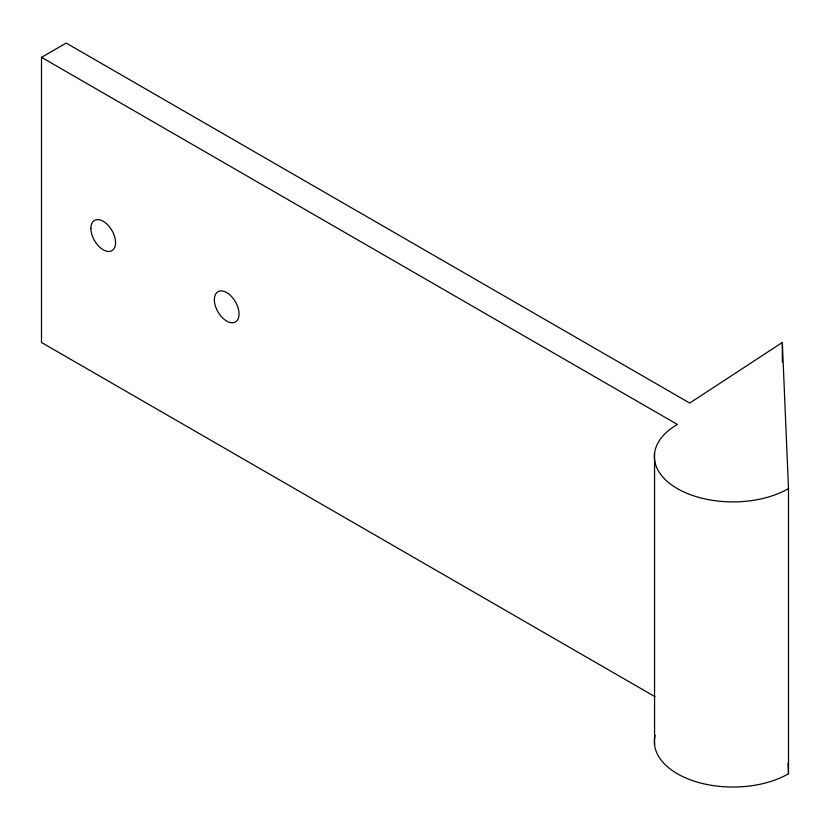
<?xml version="1.0" encoding="UTF-8"?>
<svg xmlns="http://www.w3.org/2000/svg" width="830" height="830" viewBox="0 0 830 830"><rect width="100%" height="100%" fill="white"/><g stroke="black" fill="none" stroke-linecap="round" stroke-linejoin="round"><path stroke-width="1.25" d="M655.161 735.214A78.58 45.37 0 0 0 697.771 782.244A78.58 45.37 0 0 0 788.5 773.757L788.5 488.611L782.327 342.468L689.72 403.069L66.193 43.077L41.5 57.332L41.5 342.479L654.943 696.65M41.5 57.332L677.373 424.452A78.58 45.37 0 0 0 677.373 488.611A78.58 45.37 0 0 0 788.5 488.611M788.064 763.403L788.5 773.757M782.327 342.468L782.327 361.911M654.559 453.294L654.559 744.915M90.885 228.416A17.461 10.085 60 0 0 109.404 251.459A17.461 10.085 60 0 0 109.404 226.766A17.461 10.085 60 0 0 90.885 228.416M214.358 299.703A17.461 10.085 60 0 0 232.877 322.745A17.461 10.085 60 0 0 232.877 298.053A17.461 10.085 60 0 0 214.358 299.703"/></g></svg>
